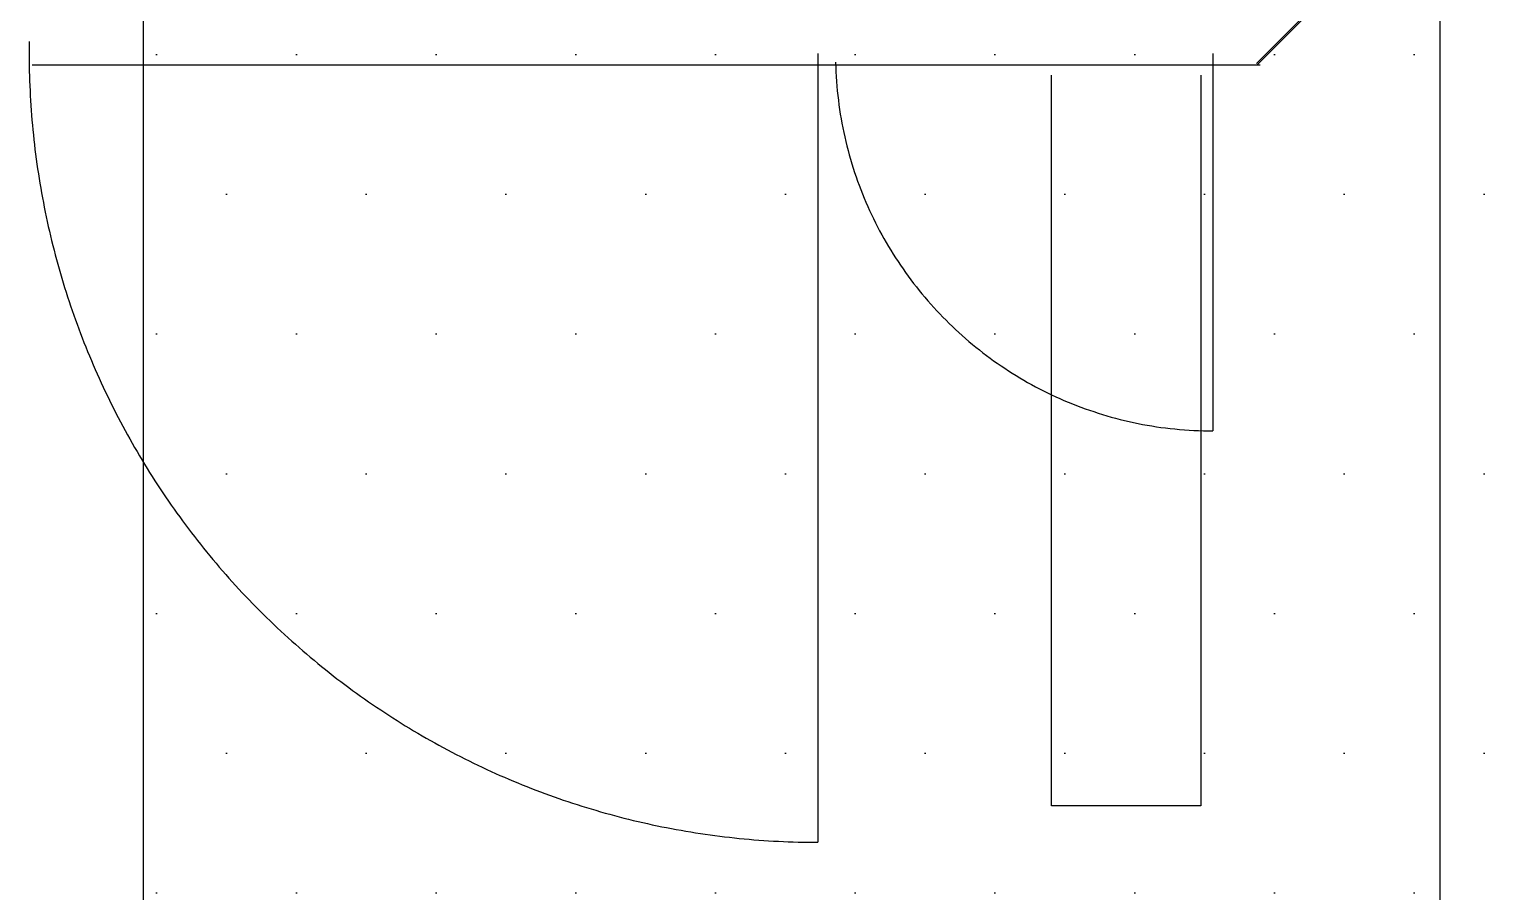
# Model space of a CAD drawing. Header units: millimetres. Extents: x -15291 to 293567, y -98510 to 49398.
# Drawn here: x 50933 to 51910, y 24826 to 25405 of the extents above; entities that cross this region are included whole.
import ezdxf

# ---------------------------------------------------------------- set-up
doc = ezdxf.new("R2010")
doc.units = ezdxf.units.MM
doc.header["$LTSCALE"] = 50
doc.header["$MEASUREMENT"] = 0
doc.linetypes.add('AUSGEZOGEN', pattern=[0])
doc.linetypes.add('PHANTOM2', pattern=[1.25, 0.625, -0.125, 0.125, -0.125, 0.125, -0.125])
for name, color, linetype in [('DV16_Standard', 7, 'CONTINUOUS'), ('FFU', 4, 'CONTINUOUS'), ('RASTER', 30, 'AUSGEZOGEN'), ('RW01', 4, 'AUSGEZOGEN'), ('Standard', 7, 'CONTINUOUS')]:
    doc.layers.add(name, color=color, linetype=linetype)

msp = doc.modelspace()

# ---------------------------------------------------------------- hatches: boundary and pattern name
at = {"layer": 'FFU'}
h = msp.add_hatch(dxfattribs=at)
h.set_pattern_fill('DOTS,_I', color=256, scale=1500, style=2)
h.set_pattern_definition([(0, (1800, -4800), (46.875, 93.75), [0, -93.75])])
h.paths.add_polyline_path([(51010, 24700), (51910, 24700), (51910, 25900), (51010, 25900)])

# ---------------------------------------------------------------- linework, layer by layer
at = {"layer": 'DV16_Standard', "color": 7, "linetype": 'Continuous', "ltscale": 254}
for p, q in [((51809.04, 25433.94), (51756.72, 25381.61)), ((51809.04, 25433.94), (51756.72, 25381.61)), ((51809.75, 25433.24), (51757.42, 25380.91)), ((51809.75, 25433.24), (51757.42, 25380.91)), ((51759.16, 25380.32), (50935.34, 25380.32))]:
    msp.add_line(p, q, dxfattribs=at)
at = {"layer": 'DV16_Standard', "color": 4, "linetype": 'PHANTOM2', "ltscale": 254}
for p, q in [((51462.54, 25388.32), (51462.54, 24859.06)), ((51727.54, 25388.32), (51727.54, 25135.05))]:
    msp.add_line(p, q, dxfattribs=at)
for centre, radius, start in [((51462.54, 25388.32), 529.26, 179.13392), ((51727.54, 25388.32), 253.27, 181.35747)]:
    msp.add_arc(centre, radius, start, 270, dxfattribs=at)
at = {"layer": 'RASTER'}
msp.add_line((51010, 18700), (51010, 31900), dxfattribs=at)
at = {"layer": 'RW01'}
msp.add_line((51880, 18730), (51880, 31900.94), dxfattribs=at)
at = {"layer": 'Standard', "color": 4, "linetype": 'PHANTOM2', "ltscale": 254}
for p, q in [((51619.33, 24883.61), (51619.33, 25373.61)), ((51719.33, 25373.61), (51719.33, 24883.61)), ((51719.33, 24883.61), (51619.33, 24883.61))]:
    msp.add_line(p, q, dxfattribs=at)

doc.saveas('drawing.dxf')
